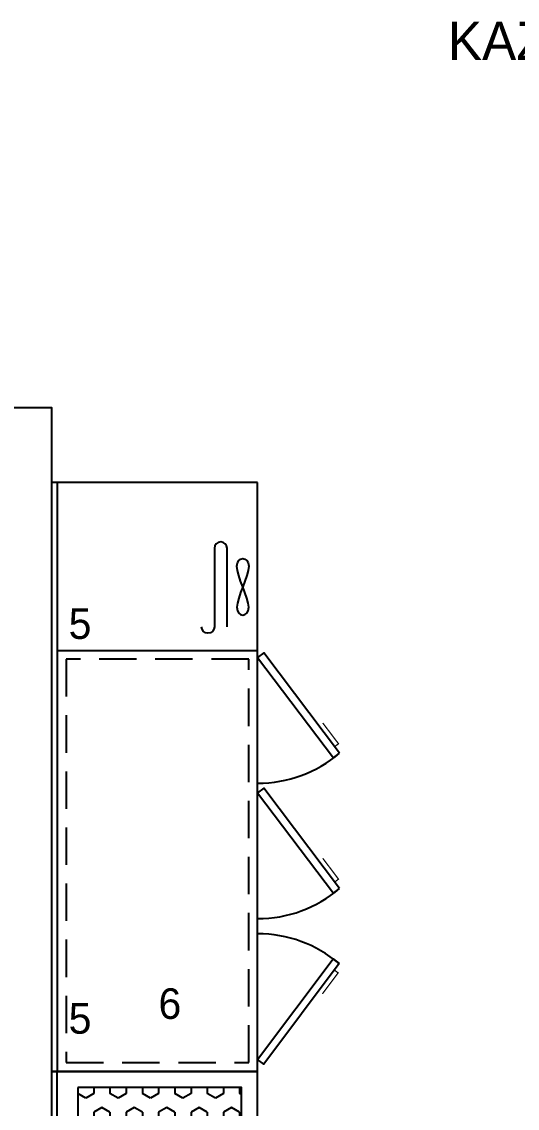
# Model space of a CAD drawing. Header units: millimetres. Extents: x 13502 to 23536, y 11874 to 14203.
# Drawn here: x 15479.1 to 15647.2, y 12869.4 to 13238.5 of the extents above; entities that cross this region are included whole.
import ezdxf

# ---------------------------------------------------------------- set-up
doc = ezdxf.new("R2010")
doc.units = ezdxf.units.MM
doc.linetypes.add('DASHED', pattern=[19.05, 12.7, -6.35])
doc.layers.add('002 Çizgi', color=7, linetype='Continuous')
doc.layers.add('S2000-002 Çizgi', color=7, linetype='Continuous')
doc.styles.add('TAKSİM', font='GOTHIC.TTF', dxfattribs={"height": 20})

# ---------------------------------------------------------------- blocks, each defined once
blk = doc.blocks.new('A$C4C301A53')
at = {"layer": '002 Çizgi', "color": 7}
blk.add_line((2, 238.75), (2, 38.75), dxfattribs=at)
for points in [[(70, 238.75), (0, 238.75), (0, 38.75), (70, 38.75)], [(66.97, 210.31), (66.8, 208.85), (66.35, 207.15), (65.71, 205.29), (64.97, 203.34), (64.24, 201.39), (63.6, 199.53), (63.14, 197.82), (62.97, 196.37), (63.14, 195.22), (63.6, 194.41), (64.24, 193.92), (64.97, 193.75), (65.71, 193.92), (66.35, 194.41), (66.8, 195.22), (66.97, 196.37), (66.8, 197.82), (66.35, 199.53), (65.71, 201.39), (64.97, 203.34), (64.24, 205.29), (63.6, 207.15), (63.14, 208.85), (62.97, 210.31), (63.14, 211.45), (63.6, 212.27), (64.24, 212.76), (64.97, 212.93), (65.71, 212.76), (66.35, 212.27), (66.8, 211.45)], [(97.82, 146.79), (72.05, 180.9), (70, 179.35), (95.77, 145.24)], [(97.82, 100.81), (72.05, 134.92), (70, 133.37), (95.77, 99.26)], [(97.67, 75.44), (72.05, 41.21), (70, 42.75), (95.61, 76.98)]]:
    blk.add_lwpolyline(points, close=True, dxfattribs=at)
for points in [[(59.66, 189.75), (59.66, 216.42, 1), (55.32, 216.42)], [(55.32, 216.42), (55.32, 189.75, -1), (50.97, 189.75)]]:
    blk.add_lwpolyline(points, format="xyb", dxfattribs=at)
blk.add_lwpolyline([(2, 181.75), (70, 181.75)], dxfattribs=at)
at = {"layer": '002 Çizgi', "color": 7, "linetype": 'DASHED'}
blk.add_lwpolyline([(5, 178.75), (5, 41.75), (67, 41.75), (67, 178.75)], close=True, dxfattribs=at)
at = {"layer": '002 Çizgi', "color": 7, "const_width": 0.427}
for points in [[(96.12, 149.03), (97.44, 150.03), (93.18, 155.66), (92.09, 157.11)], [(96.12, 103.05), (97.44, 104.05), (93.18, 109.69), (92.09, 111.13)], [(95.98, 73.19), (97.3, 72.2), (93.07, 66.55), (91.99, 65.1)]]:
    blk.add_lwpolyline(points, dxfattribs=at)
at = {"layer": '002 Çizgi', "color": 7}
for centre, start, end in [((70, 179.35), 270, 310.5092), ((70, 133.37), 270, 310.5092), ((70, 42.75), 49.755, 90)]:
    blk.add_arc(centre, 42.75, start, end, dxfattribs=at)
blk = doc.blocks.new('A$C17EB34C6')
at = {"layer": 'S2000-002 Çizgi'}
h = blk.add_hatch(dxfattribs=at)
h.set_pattern_fill('HEX', color=254, style=0)
h.set_pattern_definition([(180, (885.663, -430.077), (0, 5.49926), [3.175, -6.35]), (60, (885.663, -430.077), (4.7625, -2.74963), [3.175, -6.35]), (120, (882.488, -430.077), (4.7625, 2.74963), [3.175, -6.35])])
h.paths.add_polyline_path([(5.5, 5.5), (94.5, 5.5), (94.5, 61), (19.72, 61, -0.414214), (5.5, 46.78)])
for p, q in [((12.6, 59.14), (16.43, 59.14)), ((11.98, 55.37), (14.82, 53.15)), ((7.54, 54.45), (7.54, 50.56))]:
    blk.add_line(p, q, dxfattribs=at)
for points in [[(100, 70), (0, 70), (0, 68), (100, 68)], [(100, 70), (0, 70), (0, 0), (100, 0)], [(94.5, 61), (5.5, 61), (5.5, 5.5), (94.5, 5.5)]]:
    blk.add_lwpolyline(points, close=True, dxfattribs=at)
blk.add_circle((9.26, 57.34), 2.4, dxfattribs=at)
blk.add_arc((5.5, 61), 14.22, 270, 0, dxfattribs=at)

msp = doc.modelspace()

# ---------------------------------------------------------------- linework, layer by layer
msp.add_lwpolyline([(15474.33, 12612.28), (15474.33, 13107.4), (15489.15, 13107.4), (15489.15, 12612.03)])

# ---------------------------------------------------------------- block references
msp.add_blockref('A$C4C301A53', (15489.15, 12843.18))
at = {"layer": 'S2000-002 Çizgi', "rotation": 90}
msp.add_blockref('A$C17EB34C6', (15559.15, 12781.93), dxfattribs=at)

# ---------------------------------------------------------------- texts
at = {"style": 'TAKSİM'}
for s, height, p in [('KAZAN YIKAMA', 13, (15623.71, 13225.46)), ('5', 10.4, (15495.02, 13028.82)), ('6', 10.4, (15525.51, 12899.75)), ('5', 10.4, (15495.02, 12894.73))]:
    msp.add_text(s, height=height, dxfattribs=at).set_placement(p)

doc.saveas('drawing.dxf')
